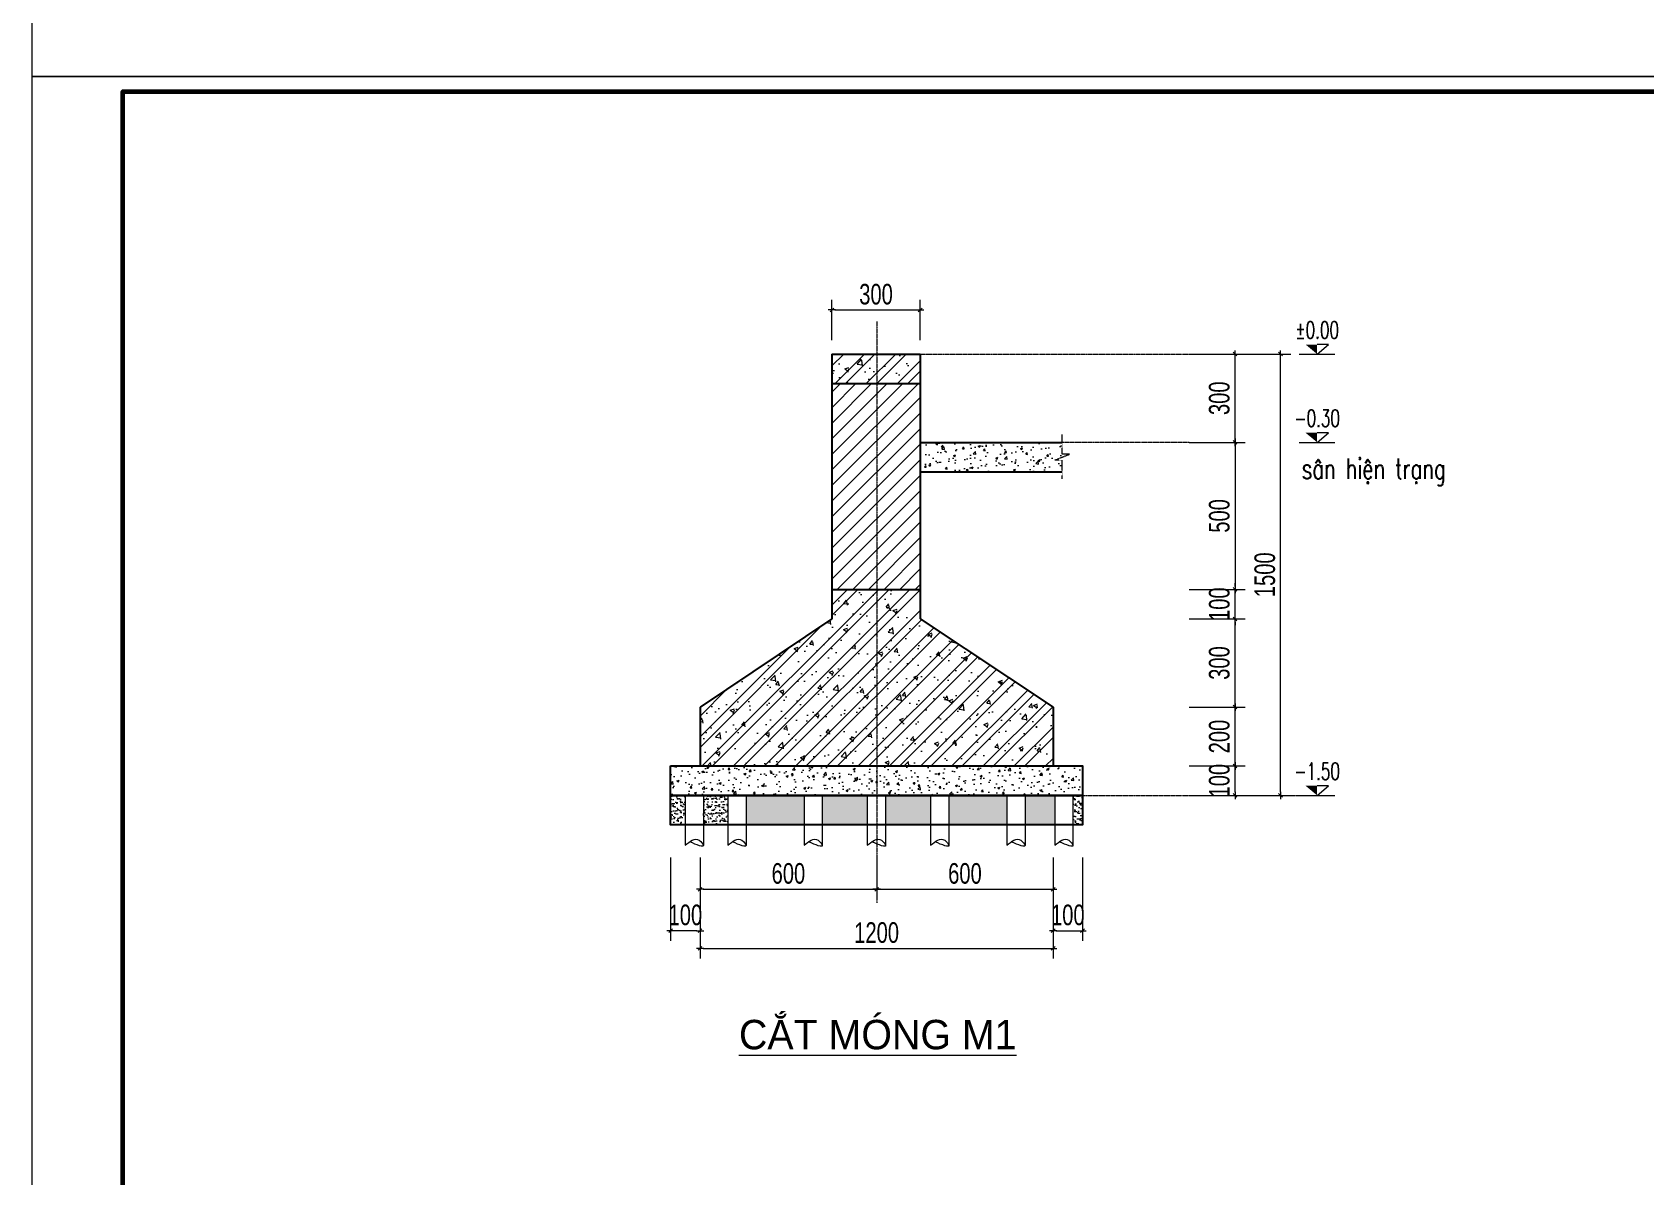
# Model space of a CAD drawing. Header units: millimetres. Extents: x 5243337 to 5938936, y 490824 to 785930.
# Drawn here: x 5785782 to 5791262, y 547176 to 551063 of the extents above; entities that cross this region are included whole.
import ezdxf
from ezdxf.enums import TextEntityAlignment as Align

# ---------------------------------------------------------------- set-up
doc = ezdxf.new("R2010")
doc.units = ezdxf.units.MM
doc.header["$MEASUREMENT"] = 0
doc.header["$PDMODE"] = 32
doc.linetypes.add('CENTER', pattern=[2, 1.25, -0.25, 0.25, -0.25])
doc.linetypes.add('HIDDEN', pattern=[0.375, 0.25, -0.125])
doc.layers.get('0').update_dxf_attribs({"lineweight": 0})
doc.layers.get('Defpoints').update_dxf_attribs({"lineweight": 0})
for name, color, linetype, lineweight in [('8- Dim', 8, 'Continuous', 9), ('dim', 144, 'Continuous', 13), ('hatch', 251, 'Continuous', 5), ('Khungten_LCDI', 7, 'Continuous', 25), ('LC Dim', 8, 'Continuous', 18), ('LC Net thay', 7, 'Continuous', 25), ('LC Text1', 3, 'Continuous', 20), ('MANH', 35, 'HIDDEN', 5), ('noithat', 125, 'Continuous', 9), ('text', 1, 'Continuous', 20), ('truc', 76, 'CENTER', 9)]:
    doc.layers.add(name, color=color, linetype=linetype, lineweight=lineweight)
doc.styles.add('Khungten', font='VHAVAN.TTF', dxfattribs={"width": 0.9, "height": 5000})
doc.styles.add('LC 3', font='vnsimli.shx', dxfattribs={"width": 0.75})
doc.styles.add('ROMANS', font='vnsimli.shx', dxfattribs={"width": 0.6})
doc.styles.add('TBV', font='VHHELS.TTF', dxfattribs={"width": 0.9, "oblique": 20, "height": 320})
doc.styles.add('Title', font='VHBLACK.TTF')
doc.styles.add('TXTDIM', font='VNARIAL.TTF', dxfattribs={"width": 0.7})
doc.dimstyles.new('DIM35', dxfattribs={"dimscale": 35, "dimtxt": 2, "dimasz": 0.3, "dimexe": 1, "dimexo": 0, "dimgap": 0.5, "dimtad": 1, "dimdec": 0, "dimzin": 12, "dimdsep": 46, "dimtxsty": 'TXTDIM', "dimblk": 'SLASH', "dimcen": 1.5, "dimclrd": 256, "dimclre": 256, "dimclrt": 1, "dimadec": 0, "dimazin": 0, "dimtfac": 1, "dimtdec": 0, "dimtix": 1, "dimtmove": 0, "dimatfit": 3, "dimldrblk": 'DOT', "dimfxl": 2, "dimtolj": 1, "dimtzin": 0, "dimlwd": 9, "dimlwe": 9, "dimarcsym": 1})
pattern_1 = [(50, (284219.78, 44788.44), (143.4520365, -12.550427), [15, -165]), (355, (284219.78, 44788.44), (-27.7502667, 150.4384267), [12, -132]), (100.4514, (284231.74, 44787.39), (115.7018763, 137.8879084), [12.748038, -140.2284224]), (46.1842, (284219.78, 44828.44), (213.44821, -33.103803), [22.5, -247.5]), (96.6356, (284237.57, 44825.68), (186.932541, 194.823574), [19.122058, -210.3426]), (351.1842, (284219.78, 44828.44), (186.932389, 194.82372), [18, -198]), (21, (284239.78, 44818.44), (119.3814104, -80.5237781), [15, -165]), (326, (284239.78, 44818.44), (48.6630664, 145.030009), [12, -132]), (71.4514, (284249.73, 44811.73), (168.0445257, 64.5060993), [12.748038, -140.2284224]), (37.5, (284219.785, 44788.436), (2.43197106, 66.57877077), [0, -130.4, 0, -134, 0, -132.5]), (7.5, (284219.785, 44788.436), (52.6139075, 78.8823424), [0, -76.4, 0, -127.4, 0, -50.5]), (327.5, (284175.185, 44788.436), (106.76448723, -4.51097435), [0, -50, 0, -156, 0, -207]), (317.5, (284155.185, 44788.44), (116.6372339, 20.0209965), [0, -65, 0, -103.6, 0, -147]), (45, (284219.785, 44788.436), (-53.0330086, 53.0330086), []), (45, (284255.14, 44788.436), (-53.0330086, 53.0330086), [])]
pattern_2 = [(37.5, (284219.785, 43782.746), (-0.62993358, 19.26823769), [0, -15.2, 0, -17, 0, -16.25]), (7.5, (284219.785, 43782.746), (17.69776705, 28.22146065), [0, -8.2, 0, -13.7, 0, -5.25]), (327.5, (284207.485, 43782.746), (31.14141862, 0.056590535), [0, -5, 0, -18, 0, -23.5]), (317.5, (284207.485, 43782.746), (30.06126605, 8.77675565), [0, -2.5, 0, -11.8, 0, -13.5])]

# ---------------------------------------------------------------- blocks, each defined once
blk = doc.blocks.new('SLASH')
at = {"layer": 'dim', "color": 16, "linetype": 'Continuous'}
for p, q in [((-1.2, 0), (1.2, 0)), ((-0.6, -0.6), (0.6, 0.6))]:
    blk.add_line(p, q, dxfattribs=at)
blk = doc.blocks.new('*D695')
at = {"layer": 'Defpoints', "color": 0, "transparency": 16777216}
for p in [(5788651.5, 548258.4), (5789251.2, 548258.4), (5789251.2, 548150.2)]:
    blk.add_point(p, dxfattribs=at)
at = {"layer": 'dim', "lineweight": 9, "transparency": 16777216}
for p, q in [((5788651.5, 548258.4), (5788651.5, 548115.2)), ((5789251.2, 548258.4), (5789251.2, 548115.2)), ((5788662, 548150.2), (5789240.7, 548150.2))]:
    blk.add_line(p, q, dxfattribs=at)
at = {"layer": 'dim', "lineweight": 9, "transparency": 16777216, "xscale": 10.5, "yscale": 10.5, "zscale": 10.5, "rotation": 180}
blk.add_blockref('SLASH', (5788651.5, 548150.2), dxfattribs=at)
at = {"layer": 'dim', "lineweight": 9, "transparency": 16777216, "xscale": 10.5, "yscale": 10.5, "zscale": 10.5}
blk.add_blockref('SLASH', (5789251.2, 548150.2), dxfattribs=at)
at = {"layer": 'dim', "color": 1, "transparency": 16777216, "insert": (5788951.4, 548203.4), "char_height": 70, "attachment_point": 5, "style": 'TXTDIM'}
blk.add_mtext('\\A1;600', dxfattribs=at)
blk = doc.blocks.new('_Dot')
at = {"color": 0, "linetype": 'ByBlock', "lineweight": -2}
blk.add_line((-0.5, 0), (-1, 0), dxfattribs=at)
at = {"color": 0, "linetype": 'ByBlock', "const_width": 0.5}
blk.add_lwpolyline([(-0.25, 0, 1), (0.25, 0, 1)], format="xyb", close=True, dxfattribs=at)
blk = doc.blocks.new('*D696')
at = {"layer": 'Defpoints', "color": 0, "transparency": 16777216}
for p in [(5788051.2, 548258.4), (5788651.5, 548258.4), (5788651.5, 548150.2)]:
    blk.add_point(p, dxfattribs=at)
at = {"layer": 'dim', "lineweight": 9, "transparency": 16777216}
for p, q in [((5788051.2, 548258.4), (5788051.2, 548115.2)), ((5788651.5, 548258.4), (5788651.5, 548115.2)), ((5788061.7, 548150.2), (5788641, 548150.2))]:
    blk.add_line(p, q, dxfattribs=at)
at = {"layer": 'dim', "lineweight": 9, "transparency": 16777216, "xscale": 10.5, "yscale": 10.5, "zscale": 10.5, "rotation": 180}
blk.add_blockref('SLASH', (5788051.2, 548150.2), dxfattribs=at)
at = {"layer": 'dim', "lineweight": 9, "transparency": 16777216, "xscale": 10.5, "yscale": 10.5, "zscale": 10.5}
blk.add_blockref('SLASH', (5788651.5, 548150.2), dxfattribs=at)
at = {"layer": 'dim', "color": 1, "transparency": 16777216, "insert": (5788351.4, 548203.4), "char_height": 70, "attachment_point": 5, "style": 'TXTDIM'}
blk.add_mtext('\\A1;600', dxfattribs=at)
blk = doc.blocks.new('*D697')
at = {"layer": 'Defpoints', "color": 0, "transparency": 16777216}
for p in [(5788799.2, 550119.1), (5788499.2, 550016.5), (5788799.2, 550016.5)]:
    blk.add_point(p, dxfattribs=at)
at = {"layer": 'dim', "lineweight": 9, "transparency": 16777216}
for p, q in [((5788499.2, 550016.5), (5788499.2, 550154.1)), ((5788509.7, 550119.1), (5788788.7, 550119.1)), ((5788799.2, 550016.5), (5788799.2, 550154.1))]:
    blk.add_line(p, q, dxfattribs=at)
at = {"layer": 'dim', "lineweight": 9, "transparency": 16777216, "xscale": 10.5, "yscale": 10.5, "zscale": 10.5, "rotation": 180}
blk.add_blockref('SLASH', (5788499.2, 550119.1), dxfattribs=at)
at = {"layer": 'dim', "lineweight": 9, "transparency": 16777216, "xscale": 10.5, "yscale": 10.5, "zscale": 10.5}
blk.add_blockref('SLASH', (5788799.2, 550119.1), dxfattribs=at)
at = {"layer": 'dim', "color": 1, "transparency": 16777216, "insert": (5788649.2, 550172.4), "char_height": 70, "attachment_point": 5, "style": 'TXTDIM'}
blk.add_mtext('\\A1;300', dxfattribs=at)
blk = doc.blocks.new('*D698')
at = {"layer": 'Defpoints', "color": 0, "transparency": 16777216}
for p in [(5788051.2, 548258.4), (5789251.2, 548258.4), (5789251.2, 547949.2)]:
    blk.add_point(p, dxfattribs=at)
at = {"layer": 'dim', "lineweight": 9, "transparency": 16777216}
for p, q in [((5788051.2, 548258.4), (5788051.2, 547914.2)), ((5789251.2, 548258.4), (5789251.2, 547914.2)), ((5788061.7, 547949.2), (5789240.7, 547949.2))]:
    blk.add_line(p, q, dxfattribs=at)
at = {"layer": 'dim', "lineweight": 9, "transparency": 16777216, "xscale": 10.5, "yscale": 10.5, "zscale": 10.5, "rotation": 180}
blk.add_blockref('SLASH', (5788051.2, 547949.2), dxfattribs=at)
at = {"layer": 'dim', "lineweight": 9, "transparency": 16777216, "xscale": 10.5, "yscale": 10.5, "zscale": 10.5}
blk.add_blockref('SLASH', (5789251.2, 547949.2), dxfattribs=at)
at = {"layer": 'dim', "color": 1, "transparency": 16777216, "insert": (5788651.2, 548002.4), "char_height": 70, "attachment_point": 5, "style": 'TXTDIM'}
blk.add_mtext('\\A1;1200', dxfattribs=at)
blk = doc.blocks.new('*D699')
at = {"layer": 'Defpoints', "color": 0, "transparency": 16777216}
for p in [(5789773.6, 548569.1), (5789869.3, 548569.1), (5789773.6, 548469.1)]:
    blk.add_point(p, dxfattribs=at)
at = {"layer": 'dim', "lineweight": 9, "transparency": 16777216}
for p, q in [((5789773.6, 548569.1), (5789904.3, 548569.1)), ((5789869.3, 548479.6), (5789869.3, 548558.6)), ((5789773.6, 548469.1), (5789904.3, 548469.1))]:
    blk.add_line(p, q, dxfattribs=at)
at = {"layer": 'dim', "lineweight": 9, "transparency": 16777216, "xscale": 10.5, "yscale": 10.5, "zscale": 10.5}
for p, rotation in [((5789869.3, 548569.1), 90), ((5789869.3, 548469.1), 270)]:
    blk.add_blockref('SLASH', p, dxfattribs=dict(at, rotation=rotation))
at = {"layer": 'dim', "color": 1, "transparency": 16777216, "insert": (5789816.1, 548519.1), "char_height": 70, "attachment_point": 5, "rotation": 90, "style": 'TXTDIM'}
blk.add_mtext('\\A1;100', dxfattribs=at)
blk = doc.blocks.new('*D700')
at = {"layer": 'Defpoints', "color": 0, "transparency": 16777216}
for p in [(5789713.6, 548769.1), (5789869.3, 548769.1), (5789713.6, 548569.1)]:
    blk.add_point(p, dxfattribs=at)
at = {"layer": 'dim', "lineweight": 9, "transparency": 16777216}
for p, q in [((5789713.6, 548769.1), (5789904.3, 548769.1)), ((5789869.3, 548579.6), (5789869.3, 548758.6)), ((5789713.6, 548569.1), (5789904.3, 548569.1))]:
    blk.add_line(p, q, dxfattribs=at)
at = {"layer": 'dim', "lineweight": 9, "transparency": 16777216, "xscale": 10.5, "yscale": 10.5, "zscale": 10.5}
for p, rotation in [((5789869.3, 548769.1), 90), ((5789869.3, 548569.1), 270)]:
    blk.add_blockref('SLASH', p, dxfattribs=dict(at, rotation=rotation))
at = {"layer": 'dim', "color": 1, "transparency": 16777216, "insert": (5789816.1, 548669.1), "char_height": 70, "attachment_point": 5, "rotation": 90, "style": 'TXTDIM'}
blk.add_mtext('\\A1;200', dxfattribs=at)
blk = doc.blocks.new('*D701')
at = {"layer": 'Defpoints', "color": 0, "transparency": 16777216}
for p in [(5789713.6, 549169.1), (5789869.3, 549169.1), (5789713.6, 549069.1)]:
    blk.add_point(p, dxfattribs=at)
at = {"layer": 'dim', "lineweight": 9, "transparency": 16777216}
for p, q in [((5789869.3, 549179.6), (5789869.3, 549190.1)), ((5789713.6, 549169.1), (5789904.3, 549169.1)), ((5789869.3, 549069.1), (5789869.3, 549169.1)), ((5789713.6, 549069.1), (5789904.3, 549069.1)), ((5789869.3, 549058.6), (5789869.3, 549048.1))]:
    blk.add_line(p, q, dxfattribs=at)
at = {"layer": 'dim', "lineweight": 9, "transparency": 16777216, "xscale": 10.5, "yscale": 10.5, "zscale": 10.5}
for p, rotation in [((5789869.3, 549169.1), 270), ((5789869.3, 549069.1), 90)]:
    blk.add_blockref('SLASH', p, dxfattribs=dict(at, rotation=rotation))
at = {"layer": 'dim', "color": 1, "transparency": 16777216, "insert": (5789816.1, 549119.1), "char_height": 70, "attachment_point": 5, "rotation": 90, "style": 'TXTDIM'}
blk.add_mtext('\\A1;100', dxfattribs=at)
blk = doc.blocks.new('*D702')
at = {"layer": 'Defpoints', "color": 0, "transparency": 16777216}
for p in [(5789713.6, 549069.1), (5789869.3, 549069.1), (5789713.6, 548769.1)]:
    blk.add_point(p, dxfattribs=at)
at = {"layer": 'dim', "lineweight": 9, "transparency": 16777216}
for p, q in [((5789713.6, 549069.1), (5789904.3, 549069.1)), ((5789869.3, 548779.6), (5789869.3, 549058.6)), ((5789713.6, 548769.1), (5789904.3, 548769.1))]:
    blk.add_line(p, q, dxfattribs=at)
at = {"layer": 'dim', "lineweight": 9, "transparency": 16777216, "xscale": 10.5, "yscale": 10.5, "zscale": 10.5}
for p, rotation in [((5789869.3, 549069.1), 90), ((5789869.3, 548769.1), 270)]:
    blk.add_blockref('SLASH', p, dxfattribs=dict(at, rotation=rotation))
at = {"layer": 'dim', "color": 1, "transparency": 16777216, "insert": (5789816, 548919.1), "char_height": 70, "attachment_point": 5, "rotation": 90, "style": 'TXTDIM'}
blk.add_mtext('\\A1;300', dxfattribs=at)
blk = doc.blocks.new('*D741')
at = {"layer": 'Defpoints', "color": 0, "transparency": 16777216}
for p in [(5789251.2, 548258.4), (5789350.9, 548258.4), (5789350.9, 548009.2)]:
    blk.add_point(p, dxfattribs=at)
at = {"layer": 'dim', "lineweight": 9, "transparency": 16777216}
for p, q in [((5789251.2, 548258.4), (5789251.2, 547974.2)), ((5789350.9, 548258.4), (5789350.9, 547974.2)), ((5789261.7, 548009.2), (5789340.4, 548009.2))]:
    blk.add_line(p, q, dxfattribs=at)
at = {"layer": 'dim', "lineweight": 9, "transparency": 16777216, "xscale": 10.5, "yscale": 10.5, "zscale": 10.5, "rotation": 180}
blk.add_blockref('SLASH', (5789251.2, 548009.2), dxfattribs=at)
at = {"layer": 'dim', "lineweight": 9, "transparency": 16777216, "xscale": 10.5, "yscale": 10.5, "zscale": 10.5}
blk.add_blockref('SLASH', (5789350.9, 548009.2), dxfattribs=at)
at = {"layer": 'dim', "color": 1, "transparency": 16777216, "insert": (5789301, 548062.4), "char_height": 70, "attachment_point": 5, "style": 'TXTDIM'}
blk.add_mtext('\\A1;100', dxfattribs=at)
blk = doc.blocks.new('*D742')
at = {"layer": 'Defpoints', "color": 0, "transparency": 16777216}
for p in [(5787951.1, 548258.4), (5788051.2, 548258.4), (5787951.1, 548009.2)]:
    blk.add_point(p, dxfattribs=at)
at = {"layer": 'dim', "lineweight": 9, "transparency": 16777216}
for p, q in [((5787951.1, 548258.4), (5787951.1, 547974.2)), ((5788051.2, 548258.4), (5788051.2, 547974.2)), ((5788040.7, 548009.2), (5787961.6, 548009.2))]:
    blk.add_line(p, q, dxfattribs=at)
at = {"layer": 'dim', "lineweight": 9, "transparency": 16777216, "xscale": 10.5, "yscale": 10.5, "zscale": 10.5, "rotation": 180}
blk.add_blockref('SLASH', (5787951.1, 548009.2), dxfattribs=at)
at = {"layer": 'dim', "lineweight": 9, "transparency": 16777216, "xscale": 10.5, "yscale": 10.5, "zscale": 10.5}
blk.add_blockref('SLASH', (5788051.2, 548009.2), dxfattribs=at)
at = {"layer": 'dim', "color": 1, "transparency": 16777216, "insert": (5788001.2, 548062.4), "char_height": 70, "attachment_point": 5, "style": 'TXTDIM'}
blk.add_mtext('\\A1;100', dxfattribs=at)
blk = doc.blocks.new('*D743')
at = {"layer": 'Defpoints', "color": 0, "transparency": 16777216}
for p in [(5789713.6, 549669.1), (5789713.6, 549169.1), (5789869.3, 549169.1)]:
    blk.add_point(p, dxfattribs=at)
at = {"layer": 'dim', "lineweight": 9, "transparency": 16777216}
for p, q in [((5789713.6, 549669.1), (5789904.3, 549669.1)), ((5789869.3, 549658.6), (5789869.3, 549179.6)), ((5789713.6, 549169.1), (5789904.3, 549169.1))]:
    blk.add_line(p, q, dxfattribs=at)
at = {"layer": 'dim', "lineweight": 9, "transparency": 16777216, "xscale": 10.5, "yscale": 10.5, "zscale": 10.5}
for p, rotation in [((5789869.3, 549669.1), 90), ((5789869.3, 549169.1), 270)]:
    blk.add_blockref('SLASH', p, dxfattribs=dict(at, rotation=rotation))
at = {"layer": 'dim', "color": 1, "transparency": 16777216, "insert": (5789816.1, 549419.1), "char_height": 70, "attachment_point": 5, "rotation": 90, "style": 'TXTDIM'}
blk.add_mtext('\\A1;500', dxfattribs=at)
blk = doc.blocks.new('*D744')
at = {"layer": 'Defpoints', "color": 0, "transparency": 16777216}
for p in [(5789713.6, 549969.1), (5789869.3, 549969.1), (5789713.6, 549669.1)]:
    blk.add_point(p, dxfattribs=at)
at = {"layer": 'dim', "lineweight": 9, "transparency": 16777216}
for p, q in [((5789713.6, 549969.1), (5789904.3, 549969.1)), ((5789869.3, 549679.6), (5789869.3, 549958.6)), ((5789713.6, 549669.1), (5789904.3, 549669.1))]:
    blk.add_line(p, q, dxfattribs=at)
at = {"layer": 'dim', "lineweight": 9, "transparency": 16777216, "xscale": 10.5, "yscale": 10.5, "zscale": 10.5}
for p, rotation in [((5789869.3, 549969.1), 90), ((5789869.3, 549669.1), 270)]:
    blk.add_blockref('SLASH', p, dxfattribs=dict(at, rotation=rotation))
at = {"layer": 'dim', "color": 1, "transparency": 16777216, "insert": (5789816, 549819.1), "char_height": 70, "attachment_point": 5, "rotation": 90, "style": 'TXTDIM'}
blk.add_mtext('\\A1;300', dxfattribs=at)
blk = doc.blocks.new('*D745')
at = {"layer": 'Defpoints', "color": 0, "transparency": 16777216}
for p in [(5789713.6, 549969.1), (5790023.9, 549969.1), (5789713.6, 548469.1)]:
    blk.add_point(p, dxfattribs=at)
at = {"layer": 'dim', "lineweight": 9, "transparency": 16777216}
for p, q in [((5789713.6, 549969.1), (5790058.9, 549969.1)), ((5790023.9, 548479.6), (5790023.9, 549958.6)), ((5789713.6, 548469.1), (5790058.9, 548469.1))]:
    blk.add_line(p, q, dxfattribs=at)
at = {"layer": 'dim', "lineweight": 9, "transparency": 16777216, "xscale": 10.5, "yscale": 10.5, "zscale": 10.5}
for p, rotation in [((5790023.9, 549969.1), 90), ((5790023.9, 548469.1), 270)]:
    blk.add_blockref('SLASH', p, dxfattribs=dict(at, rotation=rotation))
at = {"layer": 'dim', "color": 1, "transparency": 16777216, "insert": (5789970.7, 549219.1), "char_height": 70, "attachment_point": 5, "rotation": 90, "style": 'TXTDIM'}
blk.add_mtext('\\A1;1500', dxfattribs=at)
blk = doc.blocks.new('CAO DO')
at = {"layer": 'noithat'}
for p, q in [((20767, 17240), (20898, 17352)), ((20898, 17352), (20767, 17352)), ((20558, 17240), (20975, 17240))]:
    blk.add_line(p, q, dxfattribs=at)
blk.add_solid([(20632, 17352), (20767, 17352), (20767, 17240)], dxfattribs=at)
at = {"layer": 'text', "color": 2, "style": 'ROMANS'}
blk.add_attdef('1', text='', height=200, dxfattribs=at).set_placement((20766, 17422), align=Align.CENTER)
blk = doc.blocks.new('ha tang Nui Beo')
at = {"layer": 'Defpoints', "lineweight": 0}
blk.add_lwpolyline([(-1200, -14850), (-1200, 14850), (40800, 14850), (40800, -14850)], close=True, dxfattribs=at)
at = {"layer": 'Khungten_LCDI', "color": 5, "lineweight": 60}
blk.add_lwpolyline([(0, -14650), (0, 14650), (40600, 14650), (40600, -14650)], close=True, dxfattribs=at)
at = {"color": 7, "style": 'Khungten', "width": 0.8}
for tag, p in [('REVISION', (39498.8, -10746.3)), ('NGAYHT', (39546.1, -11609.4))]:
    blk.add_attdef(tag, text='', height=200, dxfattribs=at).set_placement(p, align=Align.CENTER)
at = {"layer": 'LC Text1', "style": 'Title', "width": 1.485915}
for tag, p, p2 in [('TENBANVE1', (36912.7, -8885.8), (40339.1, -8885.8)), ('TENBANVE2', (36912.7, -9562.5), (40339.1, -9562.5))]:
    blk.add_attdef(tag, text='', height=250, dxfattribs=at).set_placement(p, p2, align=Align.FIT)
at = {"layer": 'LC Text1', "style": 'Title', "width": 0.7}
blk.add_attdef('SOBANVE', text='', height=250, dxfattribs=at).set_placement((39562, -13896.2), align=Align.CENTER)

msp = doc.modelspace()

# ---------------------------------------------------------------- hatches: boundary and pattern name
at = {"layer": 'hatch'}
h = msp.add_hatch(dxfattribs=at)
h.set_pattern_fill('ANSI31', color=256, scale=300, style=0)
h.set_pattern_definition([(45, (5489885.797, 474177.64), (-26.5165043, 26.5165043), [])])
h.paths.add_polyline_path([(5788498, 549169.1), (5788798, 549169.1), (5788800.4, 549869.1), (5788500.4, 549869.1)])
h = msp.add_hatch(dxfattribs=at)
h.set_pattern_fill('AR-CONC', color=256, scale=10)
h.set_pattern_definition([(50, (5606807.98, 550781.245), (71.726018, -6.275213), [7.5, -82.5]), (355, (5606807.98, 550781.245), (-13.875133, 75.219213), [6, -66]), (100.4514, (5606813.96, 550780.72), (57.850938, 68.943954), [6.37402, -70.11421]), (46.1842, (5606807.98, 550801.245), (106.724105, -16.5519), [11.25, -123.75]), (96.6356, (5606816.87, 550799.87), (93.46627, 97.41179), [9.56103, -105.1713]), (351.1842, (5606807.98, 550801.24), (93.466195, 97.41186), [9, -99]), (21, (5606817.98, 550796.245), (59.690705, -40.26189), [7.5, -82.5]), (326, (5606817.98, 550796.245), (24.331533, 72.515005), [6, -66]), (71.4514, (5606822.955, 550792.89), (84.022263, 32.25305), [6.37402, -70.11421]), (37.5, (5606807.98, 550781.245), (1.2159855, 33.2893854), [0, -65.2, 0, -67, 0, -66.25]), (7.5, (5606807.98, 550781.245), (26.306954, 39.441171), [0, -38.2, 0, -63.7, 0, -25.25]), (327.5, (5606785.68, 550781.245), (53.3822436, -2.255487), [0, -25, 0, -78, 0, -103.5]), (317.5, (5606775.68, 550781.245), (58.318617, 10.010498), [0, -32.5, 0, -51.8, 0, -73.5])])
h.paths.add_polyline_path([(5789282.3, 549569.1), (5789282.3, 549609.1), (5789257.3, 549609.1), (5789307.3, 549629.1), (5789282.3, 549629.1), (5789282.3, 549669.1), (5788814.2, 549669.1), (5788814.2, 549569.1)])
h = msp.add_hatch(dxfattribs=at)
h.set_pattern_fill('AR-CONC', color=256, scale=10)
h.set_pattern_definition([(50, (5606807.98, 550731.16), (71.726018, -6.275213), [7.5, -82.5]), (355, (5606807.98, 550731.16), (-13.875133, 75.219213), [6, -66]), (100.4514, (5606813.96, 550730.64), (57.850938, 68.943954), [6.37402, -70.11421]), (46.1842, (5606807.98, 550751.16), (106.724105, -16.5519), [11.25, -123.75]), (96.6356, (5606816.87, 550749.78), (93.46627, 97.41179), [9.56103, -105.1713]), (351.1842, (5606807.98, 550751.16), (93.466195, 97.41186), [9, -99]), (21, (5606817.98, 550746.16), (59.690705, -40.26189), [7.5, -82.5]), (326, (5606817.98, 550746.16), (24.331533, 72.515005), [6, -66]), (71.4514, (5606822.955, 550742.806), (84.022263, 32.25305), [6.37402, -70.11421]), (37.5, (5606807.98, 550731.16), (1.2159855, 33.2893854), [0, -65.2, 0, -67, 0, -66.25]), (7.5, (5606807.98, 550731.16), (26.306954, 39.441171), [0, -38.2, 0, -63.7, 0, -25.25]), (327.5, (5606785.68, 550731.16), (53.3822436, -2.255487), [0, -25, 0, -78, 0, -103.5]), (317.5, (5606775.68, 550731.16), (58.318617, 10.010498), [0, -32.5, 0, -51.8, 0, -73.5])])
h.paths.add_polyline_path([(5787950.2, 548569.1), (5787950.2, 548469.1), (5788651.5, 548469.1), (5788651.5, 548569.1)])
h.paths.add_polyline_path([(5789351.2, 548469.1), (5789351.2, 548569.1), (5788651.5, 548569.1), (5788651.5, 548469.1)])
h = msp.add_hatch(dxfattribs=at)
h.set_pattern_fill('AR-SAND', color=256, scale=10)
h.set_pattern_definition(pattern_2)
h.paths.add_polyline_path([(5788000.5, 548469.1), (5787950.2, 548469.1), (5787950.2, 548369.1), (5788000.5, 548369.1)])
h = msp.add_hatch(dxfattribs=at)
h.set_pattern_fill('AR-SAND', color=256, scale=10)
h.set_pattern_definition(pattern_2)
h.paths.add_polyline_path([(5788145.5, 548469.1), (5788062.5, 548469.1), (5788062.5, 548369.1), (5788145.5, 548369.1)])
h = msp.add_hatch(dxfattribs=at)
h.set_pattern_fill('AR-SAND,_O', color=256, scale=10)
h.set_pattern_definition([(37.5, (284219.785, 44788.436), (-0.62993358, 19.26823769), [0, -15.2, 0, -17, 0, -16.25]), (7.5, (284219.785, 44788.436), (17.69776705, 28.22146065), [0, -8.2, 0, -13.7, 0, -5.25]), (327.5, (284207.485, 44788.436), (31.14141862, 0.056590535), [0, -5, 0, -18, 0, -23.5]), (317.5, (284207.485, 44788.436), (30.06126605, 8.77675565), [0, -2.5, 0, -11.8, 0, -13.5])])
h.paths.add_polyline_path([(5788404.5, 548369.1), (5788404.5, 548469.1), (5788207.5, 548469.1), (5788207.5, 548369.1)])
h.paths.add_polyline_path([(5788619.5, 548369.1), (5788619.5, 548469.1), (5788466.5, 548469.1), (5788466.5, 548369.1)])
h.paths.add_polyline_path([(5788834.5, 548369.1), (5788834.5, 548469.1), (5788681.5, 548469.1), (5788681.5, 548369.1)])
h.paths.add_polyline_path([(5789093.6, 548469.1), (5788896.5, 548469.1), (5788896.5, 548369.1), (5789093.6, 548369.1)])
edge = h.paths.add_edge_path()
edge.add_line((5789256.6, 548369.1), (5789256.6, 548469.1))
edge.add_line((5789256.6, 548469.1), (5789155.5, 548469.1))
edge.add_line((5789155.5, 548469.1), (5789155.5, 548369.1))
edge.add_line((5789155.5, 548369.1), (5789253.3, 548369.1))
h = msp.add_hatch(dxfattribs=at)
h.set_pattern_fill('AR-SAND', color=256, scale=10)
h.set_pattern_definition(pattern_2)
h.paths.add_polyline_path([(5789351.2, 548469.1), (5789318.6, 548469.1), (5789318.6, 548369.1), (5789351.2, 548369.1)])
at = {"layer": 'LC Dim'}
h = msp.add_hatch(dxfattribs=at)
h.set_pattern_fill('BTCT', color=256, scale=20)
h.set_pattern_definition(pattern_1)
h.paths.add_polyline_path([(5788799.2, 549969.1), (5788499.2, 549969.1), (5788499.2, 549869.1), (5788799.2, 549869.1)])
h = msp.add_hatch(dxfattribs=at)
h.set_pattern_fill('BTCT', color=256, scale=20)
h.set_pattern_definition(pattern_1)
h.paths.add_polyline_path([(5788799.2, 549069.1), (5788799.2, 549169.1), (5788499.2, 549169.1), (5788499.2, 549069.1), (5788051.2, 548769.1), (5788051.2, 548569.1), (5789251.2, 548569.1), (5789251.2, 548769.1)])

# ---------------------------------------------------------------- linework, layer by layer
at = {"layer": '8- Dim'}
for p, q in [((5788000.5, 548469.5), (5788000.5, 548299.6)), ((5788062.5, 548469.5), (5788062.5, 548299.6)), ((5788145.5, 548469.5), (5788145.5, 548299.6)), ((5788207.5, 548469.5), (5788207.5, 548299.6)), ((5788404.5, 548469.5), (5788404.5, 548299.6)), ((5788466.5, 548469.5), (5788466.5, 548299.6)), ((5788619.5, 548469.5), (5788619.5, 548299.6)), ((5788681.5, 548469.5), (5788681.5, 548299.6)), ((5788834.5, 548469.5), (5788834.5, 548299.6)), ((5788896.5, 548469.5), (5788896.5, 548299.6)), ((5789093.6, 548469.5), (5789093.6, 548299.6)), ((5789155.5, 548469.5), (5789155.5, 548299.6)), ((5789256.6, 548469.5), (5789256.6, 548299.6)), ((5789318.6, 548469.5), (5789318.6, 548299.6))]:
    msp.add_line(p, q, dxfattribs=at)
for points in [[(5788000.5, 548299.6), (5788048.5, 548316.6), (5788062.5, 548299.6), (5788015.9, 548311.3)], [(5788145.5, 548299.6), (5788193.5, 548316.6), (5788207.5, 548299.6), (5788160.9, 548311.3)], [(5788404.5, 548299.6), (5788452.5, 548316.6), (5788466.5, 548299.6), (5788419.9, 548311.3)], [(5788619.5, 548299.6), (5788667.5, 548316.6), (5788681.5, 548299.6), (5788634.9, 548311.3)], [(5788834.5, 548299.6), (5788882.5, 548316.6), (5788896.5, 548299.6), (5788849.9, 548311.3)], [(5789093.6, 548299.6), (5789141.6, 548316.6), (5789155.5, 548299.6), (5789109, 548311.3)], [(5789256.6, 548299.6), (5789304.6, 548316.6), (5789318.6, 548299.6), (5789272, 548311.3)]]:
    msp.add_spline(points, degree=3, dxfattribs=at)
at = {"layer": 'LC Net thay'}
for p, q in [((5788499.2, 549969.1), (5788499.2, 549169.1)), ((5788499.2, 549969.1), (5788799.2, 549969.1)), ((5788799.2, 549969.1), (5788799.2, 549169.1)), ((5788499.2, 549869.1), (5788799.2, 549869.1)), ((5788799.2, 549669.1), (5789282.3, 549669.1)), ((5788799.2, 549569.1), (5789282.3, 549569.1)), ((5788499.2, 549169.1), (5788499.2, 549069.1)), ((5788499.2, 549169.1), (5788799.2, 549169.1)), ((5788799.2, 549169.1), (5788799.2, 549069.1)), ((5788499.2, 549069.1), (5788051.2, 548769.1)), ((5788799.2, 549069.1), (5789251.2, 548769.1)), ((5788051.2, 548769.1), (5788051.2, 548569.1)), ((5789251.2, 548769.1), (5789251.2, 548569.1))]:
    msp.add_line(p, q, dxfattribs=at)
for points in [[(5787950.2, 548569.1), (5789351.2, 548569.1), (5789351.2, 548469.1), (5787950.2, 548469.1)], [(5787950.2, 548469.1), (5789351.2, 548469.1), (5789351.2, 548369.1), (5787950.2, 548369.1)]]:
    msp.add_lwpolyline(points, close=True, dxfattribs=at)
at = {"layer": 'MANH'}
msp.add_lwpolyline([(5789282.3, 549544.8), (5789282.3, 549609.1), (5789257.3, 549609.1), (5789307.3, 549629.1), (5789282.3, 549629.1), (5789282.3, 549696.1)], dxfattribs=at)
at = {"layer": 'truc', "ltscale": 3}
for p, q in [((5788651.5, 550080), (5788651.5, 548103.8)), ((5788799.2, 549969.1), (5789713.6, 549969.1)), ((5789713.6, 549669.1), (5789282.3, 549669.1)), ((5789351.2, 548469.1), (5790103.8, 548469.1))]:
    msp.add_line(p, q, dxfattribs=at)

# ---------------------------------------------------------------- block references
at = {"layer": 'LC Net thay', "xscale": 1.500000000004304, "yscale": 1.500000000004304, "zscale": 1.500000000004304}
msp.add_blockref('ha tang Nui Beo', (5787581.5, 573188.2), dxfattribs=at)
at = {"layer": 'LC Net thay', "xscale": 0.2567064561698581, "yscale": 0.2567064561698581, "zscale": 0.2567064561698581, "rotation": 0.000231626131021}
msp.add_blockref('ha tang Nui Beo', (5786089.6, 547101.1, 0), dxfattribs=at)
at = {"layer": 'noithat'}
ref = msp.add_blockref('CAO DO', (5784113, 544958.8), dxfattribs=dict(at, xscale=0.290625, yscale=0.290625, zscale=0.290625))
ref.add_attrib('1', '%%P0.00', dxfattribs={"layer": 'text', "color": 2, "height": 58.12, "style": 'ROMANS', "width": 0.65}).set_placement((5790148.1, 550022.1), align=Align.CENTER)
ref = msp.add_blockref('CAO DO', (5784113, 544658.8), dxfattribs=dict(at, xscale=0.290625, yscale=0.290625, zscale=0.290625))
ref.add_attrib('1', '-0.30', dxfattribs={"layer": 'text', "color": 2, "height": 58.12, "style": 'ROMANS', "width": 0.65}).set_placement((5790148.1, 549722.1), align=Align.CENTER)
ref = msp.add_blockref('CAO DO', (5784113, 543458.8), dxfattribs=dict(at, xscale=0.290625, yscale=0.290625, zscale=0.290625))
ref.add_attrib('1', '-1.50', dxfattribs={"layer": 'text', "color": 2, "height": 58.12, "style": 'ROMANS', "width": 0.65}).set_placement((5790148.1, 548522.1), align=Align.CENTER)

# ---------------------------------------------------------------- texts
at = {"layer": 'LC Text1', "style": 'LC 3', "width": 0.7}
msp.add_text('s©n hiÖn tr¹ng', height=70, dxfattribs=at).set_placement((5790096.1, 549544.7))
at = {"layer": 'text', "style": 'TBV'}
msp.add_text('%%Uc¾t mãng m1', height=100, dxfattribs=at).set_placement((5788655.1, 547606), align=Align.CENTER)

# ---------------------------------------------------------------- dimensions: what is measured, and where the dimension line sits
at = {"layer": 'dim'}
for base, p1, p2, picture, middle in [((5788799.2, 550119.1), (5788499.2, 550016.5), (5788799.2, 550016.5), '*D697', (5788649.2, 550172.4)), ((5788651.5, 548150.2), (5788051.2, 548258.4), (5788651.5, 548258.4), '*D696', (5788351.4, 548203.4)), ((5789251.2, 547949.2), (5788051.2, 548258.4), (5789251.2, 548258.4), '*D698', (5788651.2, 548002.4)), ((5789251.2, 548150.2), (5788651.5, 548258.4), (5789251.2, 548258.4), '*D695', (5788951.4, 548203.4))]:
    dim = msp.add_linear_dim(base=base, p1=p1, p2=p2, dimstyle='DIM35', dxfattribs=at)
    dim.commit()
    dim.dimension.update_dxf_attribs({"geometry": picture, "text_midpoint": middle})
for base, p1, p2, picture, middle in [((5789869.3, 549969.1), (5789713.6, 549669.1), (5789713.6, 549969.1), '*D744', (5789816, 549819.1)), ((5790023.9, 549969.1), (5789713.6, 548469.1), (5789713.6, 549969.1), '*D745', (5789970.7, 549219.1)), ((5789869.3, 549169.1), (5789713.6, 549669.1), (5789713.6, 549169.1), '*D743', (5789816.1, 549419.1)), ((5789869.3, 549169.1), (5789713.6, 549069.1), (5789713.6, 549169.1), '*D701', (5789816.1, 549119.1)), ((5789869.3, 549069.1), (5789713.6, 548769.1), (5789713.6, 549069.1), '*D702', (5789816, 548919.1)), ((5789869.3, 548769.1), (5789713.6, 548569.1), (5789713.6, 548769.1), '*D700', (5789816.1, 548669.1))]:
    dim = msp.add_linear_dim(base=base, p1=p1, p2=p2, angle=90, dimstyle='DIM35', dxfattribs=at)
    dim.commit()
    dim.dimension.update_dxf_attribs({"geometry": picture, "text_midpoint": middle})
for base, p1, p2, angle, picture, middle in [((5789869.3, 548569.1), (5789773.6, 548469.1), (5789773.6, 548569.1), 90, '*D699', (5789869.3, 548519.1)), ((5787951.1, 548009.2), (5788051.2, 548258.4), (5787951.1, 548258.4), 180, '*D742', (5788001.2, 548009.2))]:
    dim = msp.add_linear_dim(base=base, p1=p1, p2=p2, angle=angle, dimstyle='DIM35', dxfattribs=at)
    dim.commit()
    dim.dimension.update_dxf_attribs({"geometry": picture, "text_midpoint": middle, "dimtype": 160})
dim = msp.add_linear_dim(base=(5789350.9, 548009.2), p1=(5789251.2, 548258.4), p2=(5789350.9, 548258.4), dimstyle='DIM35', dxfattribs=at)
dim.commit()
dim.dimension.update_dxf_attribs({"geometry": '*D741', "text_midpoint": (5789301, 548009.2), "dimtype": 160})

doc.saveas('drawing.dxf')
